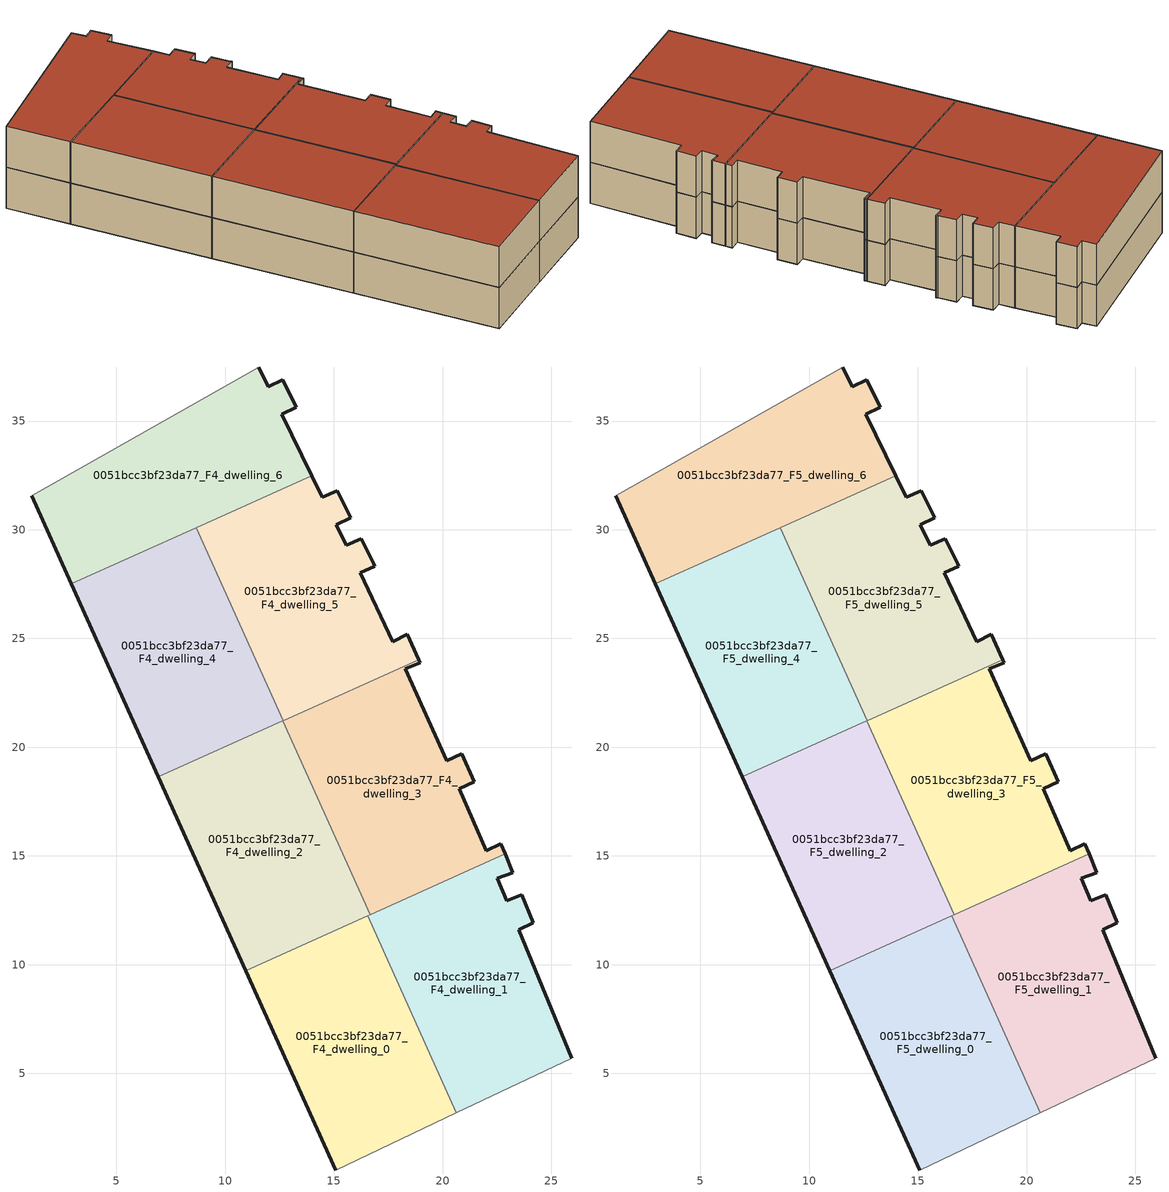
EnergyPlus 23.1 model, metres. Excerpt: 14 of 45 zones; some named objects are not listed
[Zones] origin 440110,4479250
0051bcc3bf23da77_F4_dwelling_0
 floor to 0051bcc3bf23da77_F3_dwelling_0 (EU_floor_Construction): 20.63,3.18 16.55,12.24 10.95,9.72 15.08,0.56 z12
 wall outside (EU_wall_Construction): 15.08,0.56 10.95,9.72 z12:15
 wall to 0051bcc3bf23da77_F4_dwelling_1 (EU_wall_Construction): 16.55,12.24 20.63,3.18 z12:15
 wall adiabatic (EU_wall_Construction): 20.63,3.18 15.08,0.56 z12:15
 wall to 0051bcc3bf23da77_F4_dwelling_2 (EU_wall_Construction): 10.95,9.72 16.55,12.24 z12:15
0051bcc3bf23da77_F4_dwelling_1
 floor to 0051bcc3bf23da77_F3_dwelling_1 (EU_floor_Construction): 25.94,5.7 23.5,11.61 24.18,11.92 23.64,13.22 22.96,12.94 22.52,13.99 23.23,14.22 22.87,15.09 16.55,12.24 20.63,3.18 z12
 wall outside (EU_wall_Construction): 22.87,15.09 23.23,14.22 22.52,13.99 22.96,12.94 23.64,13.22 24.18,11.92 23.5,11.61 25.94,5.7 z12:15
 wall adiabatic (EU_wall_Construction): 25.94,5.7 20.63,3.18 z12:15
 wall to 0051bcc3bf23da77_F4_dwelling_3 (EU_wall_Construction): 16.67,12.29 22.87,15.09 z12:15
 wall to 0051bcc3bf23da77_F4_dwelling_2 (EU_wall_Construction): 16.55,12.24 16.67,12.29 z12:15
0051bcc3bf23da77_F4_dwelling_2
 floor to 0051bcc3bf23da77_F3_dwelling_2 (EU_floor_Construction): 16.67,12.29 12.65,21.21 6.93,18.63 10.95,9.72 z12
 wall outside (EU_wall_Construction): 10.95,9.72 6.93,18.63 z12:15
 wall to 0051bcc3bf23da77_F4_dwelling_3 (EU_wall_Construction): 12.65,21.21 16.67,12.29 z12:15
 wall to 0051bcc3bf23da77_F4_dwelling_4 (EU_wall_Construction): 6.93,18.63 12.65,21.21 z12:15
0051bcc3bf23da77_F4_dwelling_3
 floor to 0051bcc3bf23da77_F3_dwelling_3 (EU_floor_Construction): 22.87,15.09 22.68,15.56 22.01,15.23 20.76,18.1 21.45,18.41 20.88,19.69 20.18,19.39 18.28,23.6 18.97,23.88 18.91,24.03 12.65,21.21 16.67,12.29 z12
 wall outside (EU_wall_Construction): 18.91,24.03 18.97,23.88 18.28,23.6 20.18,19.39 20.88,19.69 21.45,18.41 20.76,18.1 22.01,15.23 22.68,15.56 22.87,15.09 z12:15
 wall to 0051bcc3bf23da77_F4_dwelling_5 (EU_wall_Construction): 12.67,21.22 18.91,24.03 z12:15
 wall to 0051bcc3bf23da77_F4_dwelling_4 (EU_wall_Construction): 12.65,21.21 12.67,21.22 z12:15
0051bcc3bf23da77_F4_dwelling_4
 floor to 0051bcc3bf23da77_F3_dwelling_4 (EU_floor_Construction): 12.67,21.22 8.67,30.1 2.93,27.51 6.93,18.63 z12
 wall outside (EU_wall_Construction): 6.93,18.63 2.93,27.51 z12:15
 wall to 0051bcc3bf23da77_F4_dwelling_5 (EU_wall_Construction): 8.67,30.1 12.67,21.22 z12:15
 wall to 0051bcc3bf23da77_F4_dwelling_6 (EU_wall_Construction): 2.93,27.51 8.67,30.1 z12:15
0051bcc3bf23da77_F4_dwelling_5
 floor to 0051bcc3bf23da77_F3_dwelling_5 (EU_floor_Construction): 18.91,24.03 18.37,25.19 17.71,24.85 16.21,28.03 16.89,28.33 16.83,28.45 16.26,29.59 15.56,29.29 15.1,30.24 15.77,30.55 15.15,31.79 14.47,31.5 13.98,32.49 8.67,30.1 12.67,21.22 z12
 wall outside (EU_wall_Construction): 13.98,32.49 14.47,31.5 15.15,31.79 15.77,30.55 15.1,30.24 15.56,29.29 16.26,29.59 16.83,28.45 16.89,28.33 16.21,28.03 17.71,24.85 18.37,25.19 18.91,24.03 z12:15
 wall to 0051bcc3bf23da77_F4_dwelling_6 (EU_wall_Construction): 8.67,30.1 13.98,32.49 z12:15
0051bcc3bf23da77_F4_dwelling_6
 floor to 0051bcc3bf23da77_F3_dwelling_6 (EU_floor_Construction): 13.98,32.49 12.6,35.3 13.27,35.63 12.64,36.91 11.99,36.57 11.54,37.49 1.1,31.56 2.93,27.51 z12
 wall outside (EU_wall_Construction): 2.93,27.51 1.1,31.56 / 11.54,37.49 11.99,36.57 12.64,36.91 13.27,35.63 12.6,35.3 13.98,32.49 z12:15
 wall adiabatic (EU_wall_Construction): 1.1,31.56 11.54,37.49 z12:15
0051bcc3bf23da77_F5_dwelling_0
 floor to 0051bcc3bf23da77_F4_dwelling_0 (EU_floor_Construction): 20.63,3.18 16.55,12.24 10.95,9.72 15.08,0.56 z15
 wall outside (EU_wall_Construction): 15.08,0.56 10.95,9.72 z15:18
 wall to 0051bcc3bf23da77_F5_dwelling_1 (EU_wall_Construction): 16.55,12.24 20.63,3.18 z15:18
 wall adiabatic (EU_wall_Construction): 20.63,3.18 15.08,0.56 z15:18
 wall to 0051bcc3bf23da77_F5_dwelling_2 (EU_wall_Construction): 10.95,9.72 16.55,12.24 z15:18
 roof outside (EU_roof_Construction): 16.55,12.24 20.63,3.18 15.08,0.56 10.95,9.72 z18
0051bcc3bf23da77_F5_dwelling_1
 floor to 0051bcc3bf23da77_F4_dwelling_1 (EU_floor_Construction): 25.94,5.7 23.5,11.61 24.18,11.92 23.64,13.22 22.96,12.94 22.52,13.99 23.23,14.22 22.87,15.09 16.55,12.24 20.63,3.18 z15
 wall outside (EU_wall_Construction): 22.87,15.09 23.23,14.22 22.52,13.99 22.96,12.94 23.64,13.22 24.18,11.92 23.5,11.61 25.94,5.7 z15:18
 wall adiabatic (EU_wall_Construction): 25.94,5.7 20.63,3.18 z15:18
 wall to 0051bcc3bf23da77_F5_dwelling_3 (EU_wall_Construction): 16.67,12.29 22.87,15.09 z15:18
 wall to 0051bcc3bf23da77_F5_dwelling_2 (EU_wall_Construction): 16.55,12.24 16.67,12.29 z15:18
 roof outside (EU_roof_Construction): 23.23,14.22 22.52,13.99 22.96,12.94 23.64,13.22 24.18,11.92 23.5,11.61 25.94,5.7 20.63,3.18 16.55,12.24 22.87,15.09 z18
0051bcc3bf23da77_F5_dwelling_2
 floor to 0051bcc3bf23da77_F4_dwelling_2 (EU_floor_Construction): 16.67,12.29 12.65,21.21 6.93,18.63 10.95,9.72 z15
 wall outside (EU_wall_Construction): 10.95,9.72 6.93,18.63 z15:18
 wall to 0051bcc3bf23da77_F5_dwelling_3 (EU_wall_Construction): 12.65,21.21 16.67,12.29 z15:18
 wall to 0051bcc3bf23da77_F5_dwelling_4 (EU_wall_Construction): 6.93,18.63 12.65,21.21 z15:18
 roof outside (EU_roof_Construction): 12.65,21.21 16.67,12.29 10.95,9.72 6.93,18.63 z18
0051bcc3bf23da77_F5_dwelling_3
 floor to 0051bcc3bf23da77_F4_dwelling_3 (EU_floor_Construction): 22.87,15.09 22.68,15.56 22.01,15.23 20.76,18.1 21.45,18.41 20.88,19.69 20.18,19.39 18.28,23.6 18.97,23.88 18.91,24.03 12.65,21.21 16.67,12.29 z15
 wall outside (EU_wall_Construction): 18.91,24.03 18.97,23.88 18.28,23.6 20.18,19.39 20.88,19.69 21.45,18.41 20.76,18.1 22.01,15.23 22.68,15.56 22.87,15.09 z15:18
 wall to 0051bcc3bf23da77_F5_dwelling_5 (EU_wall_Construction): 12.67,21.22 18.91,24.03 z15:18
 wall to 0051bcc3bf23da77_F5_dwelling_4 (EU_wall_Construction): 12.65,21.21 12.67,21.22 z15:18
 roof outside (EU_roof_Construction): 18.97,23.88 18.28,23.6 20.18,19.39 20.88,19.69 21.45,18.41 20.76,18.1 22.01,15.23 22.68,15.56 22.87,15.09 16.67,12.29 12.65,21.21 18.91,24.03 z18
0051bcc3bf23da77_F5_dwelling_4
 floor to 0051bcc3bf23da77_F4_dwelling_4 (EU_floor_Construction): 12.67,21.22 8.67,30.1 2.93,27.51 6.93,18.63 z15
 wall outside (EU_wall_Construction): 6.93,18.63 2.93,27.51 z15:18
 wall to 0051bcc3bf23da77_F5_dwelling_5 (EU_wall_Construction): 8.67,30.1 12.67,21.22 z15:18
 wall to 0051bcc3bf23da77_F5_dwelling_6 (EU_wall_Construction): 2.93,27.51 8.67,30.1 z15:18
 roof outside (EU_roof_Construction): 8.67,30.1 12.67,21.22 6.93,18.63 2.93,27.51 z18
0051bcc3bf23da77_F5_dwelling_5
 floor to 0051bcc3bf23da77_F4_dwelling_5 (EU_floor_Construction): 18.91,24.03 18.37,25.19 17.71,24.85 16.21,28.03 16.89,28.33 16.83,28.45 16.26,29.59 15.56,29.29 15.1,30.24 15.77,30.55 15.15,31.79 14.47,31.5 13.98,32.49 8.67,30.1 12.67,21.22 z15
 wall outside (EU_wall_Construction): 13.98,32.49 14.47,31.5 15.15,31.79 15.77,30.55 15.1,30.24 15.56,29.29 16.26,29.59 16.83,28.45 16.89,28.33 16.21,28.03 17.71,24.85 18.37,25.19 18.91,24.03 z15:18
 wall to 0051bcc3bf23da77_F5_dwelling_6 (EU_wall_Construction): 8.67,30.1 13.98,32.49 z15:18
 roof outside (EU_roof_Construction): 15.77,30.55 15.1,30.24 15.56,29.29 16.26,29.59 16.83,28.45 16.89,28.33 16.21,28.03 17.71,24.85 18.37,25.19 18.91,24.03 12.67,21.22 8.67,30.1 13.98,32.49 14.47,31.5 15.15,31.79 z18
0051bcc3bf23da77_F5_dwelling_6
 floor to 0051bcc3bf23da77_F4_dwelling_6 (EU_floor_Construction): 13.98,32.49 12.6,35.3 13.27,35.63 12.64,36.91 11.99,36.57 11.54,37.49 1.1,31.56 2.93,27.51 z15
 wall outside (EU_wall_Construction): 2.93,27.51 1.1,31.56 / 11.54,37.49 11.99,36.57 12.64,36.91 13.27,35.63 12.6,35.3 13.98,32.49 z15:18
 wall adiabatic (EU_wall_Construction): 1.1,31.56 11.54,37.49 z15:18
 roof outside (EU_roof_Construction): 12.64,36.91 13.27,35.63 12.6,35.3 13.98,32.49 2.93,27.51 1.1,31.56 11.54,37.49 11.99,36.57 z18
[Building]
EU S2 Campaign: North Axis=0; Terrain=City; Solar Distribution=FullExterior
[Site:Location]
Madrid: Latitude=40.5; Longitude=-3.5; Time Zone=1; Elevation=609
[SizingPeriod:WeatherFileDays]
AnnualSizingPeriod: Begin Month=1; Begin Day of Month=1; End Month=12; End Day of Month=31; Day of Week for Start Day=Monday; Use Weather File Daylight Saving Period=No; Use Weather File Rain and Snow Indicators=No
[MATERIAL]
EU_InternalMass_Material: Roughness=MediumRough; Thickness=0.1; Conductivity=1; Density=1800; Specific Heat=900; Thermal Absorptance=0.9; Solar Absorptance=0.7; Visible Absorptance=0.7
[MATERIAL:NOMASS] Roughness=MediumRough; Thermal Absorptance=0.9; Solar Absorptance=0.7; Visible Absorptance=0.7
Name | Thermal Resistance
EU_wall_NoMass | 1.60022
EU_roof_NoMass | 1.57597
EU_floor_NoMass | 0.470652
[CONSTRUCTION]
EU_wall_Construction: EU_wall_NoMass
EU_roof_Construction: EU_roof_NoMass
EU_floor_Construction: EU_floor_NoMass
EU_InternalMass_Construction: EU_InternalMass_Material
[ZONE] Type=1; Multiplier=1; Ceiling Height=autocalculate; Floor Area=autocalculate; Part of Total Floor Area=Yes
Name | Volume
0051bcc3bf23da77_F4_dwelling_0; 0051bcc3bf23da77_F5_dwelling_0 | 183.917
0051bcc3bf23da77_F4_dwelling_1; 0051bcc3bf23da77_F5_dwelling_1 | 183.913
0051bcc3bf23da77_F4_dwelling_2; 0051bcc3bf23da77_F5_dwelling_2 | 183.91
0051bcc3bf23da77_F4_dwelling_3; 0051bcc3bf23da77_F5_dwelling_3 | 183.918
0051bcc3bf23da77_F4_dwelling_4; 0051bcc3bf23da77_F5_dwelling_4 | 183.932
0051bcc3bf23da77_F4_dwelling_5; 0051bcc3bf23da77_F5_dwelling_5 | 183.914
0051bcc3bf23da77_F4_dwelling_6; 0051bcc3bf23da77_F5_dwelling_6 | 183.919
[INTERNALMASS] Construction=EU_InternalMass_Construction
Name | Zone or ZoneList | Surface Area
0051bcc3bf23da77_F4_dwelling_0_EU_InternalMass | 0051bcc3bf23da77_F4_dwelling_0 | 61.3063
0051bcc3bf23da77_F4_dwelling_1_EU_InternalMass | 0051bcc3bf23da77_F4_dwelling_1 | 61.3064
0051bcc3bf23da77_F4_dwelling_2_EU_InternalMass | 0051bcc3bf23da77_F4_dwelling_2 | 61.3033
0051bcc3bf23da77_F4_dwelling_3_EU_InternalMass | 0051bcc3bf23da77_F4_dwelling_3 | 61.3061
0051bcc3bf23da77_F4_dwelling_4_EU_InternalMass | 0051bcc3bf23da77_F4_dwelling_4 | 61.3096
0051bcc3bf23da77_F4_dwelling_5_EU_InternalMass | 0051bcc3bf23da77_F4_dwelling_5 | 61.3052
0051bcc3bf23da77_F4_dwelling_6_EU_InternalMass | 0051bcc3bf23da77_F4_dwelling_6 | 61.3066
0051bcc3bf23da77_F5_dwelling_0_EU_InternalMass | 0051bcc3bf23da77_F5_dwelling_0 | 61.3063
0051bcc3bf23da77_F5_dwelling_1_EU_InternalMass | 0051bcc3bf23da77_F5_dwelling_1 | 61.3064
0051bcc3bf23da77_F5_dwelling_2_EU_InternalMass | 0051bcc3bf23da77_F5_dwelling_2 | 61.3033
0051bcc3bf23da77_F5_dwelling_3_EU_InternalMass | 0051bcc3bf23da77_F5_dwelling_3 | 61.3061
0051bcc3bf23da77_F5_dwelling_4_EU_InternalMass | 0051bcc3bf23da77_F5_dwelling_4 | 61.3096
0051bcc3bf23da77_F5_dwelling_5_EU_InternalMass | 0051bcc3bf23da77_F5_dwelling_5 | 61.3052
0051bcc3bf23da77_F5_dwelling_6_EU_InternalMass | 0051bcc3bf23da77_F5_dwelling_6 | 61.3066
[OTHEREQUIPMENT] Fuel Type=Electricity; Design Level Calculation Method=Watts/Area; Power per Zone Floor Area=1; Fraction Latent=0; Fraction Radiant=0; Fraction Lost=0; Carbon Dioxide Generation Rate=0; EndUse Subcategory=EU_Step8_InternalGains
Name | Zone or ZoneList or Space or SpaceList | Schedule
EU_Step8_InternalGain_0051bcc3bf23da77_F4_dwelling_0_f000 | 0051bcc3bf23da77_F4_dwelling_0 | EU_Step8_GainSchedule_0051bcc3bf23da77_F4_dwelling_0_f000
EU_Step8_InternalGain_0051bcc3bf23da77_F4_dwelling_1_f000 | 0051bcc3bf23da77_F4_dwelling_1 | EU_Step8_GainSchedule_0051bcc3bf23da77_F4_dwelling_1_f000
EU_Step8_InternalGain_0051bcc3bf23da77_F4_dwelling_2_f000 | 0051bcc3bf23da77_F4_dwelling_2 | EU_Step8_GainSchedule_0051bcc3bf23da77_F4_dwelling_2_f000
EU_Step8_InternalGain_0051bcc3bf23da77_F4_dwelling_3_f000 | 0051bcc3bf23da77_F4_dwelling_3 | EU_Step8_GainSchedule_0051bcc3bf23da77_F4_dwelling_3_f000
EU_Step8_InternalGain_0051bcc3bf23da77_F4_dwelling_4_f000 | 0051bcc3bf23da77_F4_dwelling_4 | EU_Step8_GainSchedule_0051bcc3bf23da77_F4_dwelling_4_f000
EU_Step8_InternalGain_0051bcc3bf23da77_F4_dwelling_5_f000 | 0051bcc3bf23da77_F4_dwelling_5 | EU_Step8_GainSchedule_0051bcc3bf23da77_F4_dwelling_5_f000
EU_Step8_InternalGain_0051bcc3bf23da77_F4_dwelling_6_f000 | 0051bcc3bf23da77_F4_dwelling_6 | EU_Step8_GainSchedule_0051bcc3bf23da77_F4_dwelling_6_f000
EU_Step8_InternalGain_0051bcc3bf23da77_F5_dwelling_0_f000 | 0051bcc3bf23da77_F5_dwelling_0 | EU_Step8_GainSchedule_0051bcc3bf23da77_F5_dwelling_0_f000
EU_Step8_InternalGain_0051bcc3bf23da77_F5_dwelling_1_f000 | 0051bcc3bf23da77_F5_dwelling_1 | EU_Step8_GainSchedule_0051bcc3bf23da77_F5_dwelling_1_f000
EU_Step8_InternalGain_0051bcc3bf23da77_F5_dwelling_2_f000 | 0051bcc3bf23da77_F5_dwelling_2 | EU_Step8_GainSchedule_0051bcc3bf23da77_F5_dwelling_2_f000
EU_Step8_InternalGain_0051bcc3bf23da77_F5_dwelling_3_f000 | 0051bcc3bf23da77_F5_dwelling_3 | EU_Step8_GainSchedule_0051bcc3bf23da77_F5_dwelling_3_f000
EU_Step8_InternalGain_0051bcc3bf23da77_F5_dwelling_4_f000 | 0051bcc3bf23da77_F5_dwelling_4 | EU_Step8_GainSchedule_0051bcc3bf23da77_F5_dwelling_4_f000
EU_Step8_InternalGain_0051bcc3bf23da77_F5_dwelling_5_f000 | 0051bcc3bf23da77_F5_dwelling_5 | EU_Step8_GainSchedule_0051bcc3bf23da77_F5_dwelling_5_f000
EU_Step8_InternalGain_0051bcc3bf23da77_F5_dwelling_6_f000 | 0051bcc3bf23da77_F5_dwelling_6 | EU_Step8_GainSchedule_0051bcc3bf23da77_F5_dwelling_6_f000
[ZONEVENTILATION:DESIGNFLOWRATE] Schedule=EU_AlwaysOn; Design Flow Rate Calculation Method=AirChanges/Hour; Air Changes per Hour=0.480704; Ventilation Type=Natural; Fan Pressure Rise=0; Fan Total Efficiency=1; Constant Term Coefficient=1; Temperature Term Coefficient=0; Velocity Term Coefficient=0; Velocity Squared Term Coefficient=0; Minimum Indoor Temperature=-100; Maximum Indoor Temperature=100; Delta Temperature=-100; Minimum Outdoor Temperature=-100; Maximum Outdoor Temperature=100; Maximum Wind Speed=40
Name | Zone or ZoneList or Space or SpaceList
EU_ConstantAir_0051bcc3bf23da77_F4_dwelling_0 | 0051bcc3bf23da77_F4_dwelling_0
EU_ConstantAir_0051bcc3bf23da77_F4_dwelling_1 | 0051bcc3bf23da77_F4_dwelling_1
EU_ConstantAir_0051bcc3bf23da77_F4_dwelling_2 | 0051bcc3bf23da77_F4_dwelling_2
EU_ConstantAir_0051bcc3bf23da77_F4_dwelling_3 | 0051bcc3bf23da77_F4_dwelling_3
EU_ConstantAir_0051bcc3bf23da77_F4_dwelling_4 | 0051bcc3bf23da77_F4_dwelling_4
EU_ConstantAir_0051bcc3bf23da77_F4_dwelling_5 | 0051bcc3bf23da77_F4_dwelling_5
EU_ConstantAir_0051bcc3bf23da77_F4_dwelling_6 | 0051bcc3bf23da77_F4_dwelling_6
EU_ConstantAir_0051bcc3bf23da77_F5_dwelling_0 | 0051bcc3bf23da77_F5_dwelling_0
EU_ConstantAir_0051bcc3bf23da77_F5_dwelling_1 | 0051bcc3bf23da77_F5_dwelling_1
EU_ConstantAir_0051bcc3bf23da77_F5_dwelling_2 | 0051bcc3bf23da77_F5_dwelling_2
EU_ConstantAir_0051bcc3bf23da77_F5_dwelling_3 | 0051bcc3bf23da77_F5_dwelling_3
EU_ConstantAir_0051bcc3bf23da77_F5_dwelling_4 | 0051bcc3bf23da77_F5_dwelling_4
EU_ConstantAir_0051bcc3bf23da77_F5_dwelling_5 | 0051bcc3bf23da77_F5_dwelling_5
EU_ConstantAir_0051bcc3bf23da77_F5_dwelling_6 | 0051bcc3bf23da77_F5_dwelling_6
[HVACTEMPLATE:THERMOSTAT] Constant Heating Setpoint=20; Constant Cooling Setpoint=50
EU_HeatOnly_0051bcc3bf23da77_F5_dwelling_1; EU_HeatOnly_0051bcc3bf23da77_F5_dwelling_2; EU_HeatOnly_0051bcc3bf23da77_F5_dwelling_3; EU_HeatOnly_0051bcc3bf23da77_F5_dwelling_4; EU_HeatOnly_0051bcc3bf23da77_F5_dwelling_5; EU_HeatOnly_0051bcc3bf23da77_F5_dwelling_6
[HVACTEMPLATE:ZONE:IDEALLOADSAIRSYSTEM] System Availability Schedule=EU_AlwaysOn; Maximum Heating Supply Air Temperature=50; Minimum Cooling Supply Air Temperature=13; Maximum Heating Supply Air Humidity Ratio=0.0156; Minimum Cooling Supply Air Humidity Ratio=0.0077; Heating Limit=NoLimit; Cooling Limit=NoLimit; Heating Availability Schedule=EU_AlwaysOn; Cooling Availability Schedule=EU_CoolingOff; Dehumidification Control Type=ConstantSensibleHeatRatio; Cooling Sensible Heat Ratio=0.7; Dehumidification Setpoint=60; Humidification Control Type=None; Humidification Setpoint=30; Outdoor Air Method=None; Outdoor Air Flow Rate per Person=0.00944; Outdoor Air Flow Rate per Zone Floor Area=0; Outdoor Air Flow Rate per Zone=0; Demand Controlled Ventilation Type=None; Outdoor Air Economizer Type=NoEconomizer; Heat Recovery Type=None; Sensible Heat Recovery Effectiveness=0.7; Latent Heat Recovery Effectiveness=0.65
Name | Template Thermostat
0051bcc3bf23da77_F4_dwelling_0 | EU_HeatOnly_0051bcc3bf23da77_F4_dwelling_0
0051bcc3bf23da77_F4_dwelling_1 | EU_HeatOnly_0051bcc3bf23da77_F4_dwelling_1
0051bcc3bf23da77_F4_dwelling_2 | EU_HeatOnly_0051bcc3bf23da77_F4_dwelling_2
0051bcc3bf23da77_F4_dwelling_3 | EU_HeatOnly_0051bcc3bf23da77_F4_dwelling_3
0051bcc3bf23da77_F4_dwelling_4 | EU_HeatOnly_0051bcc3bf23da77_F4_dwelling_4
0051bcc3bf23da77_F4_dwelling_5 | EU_HeatOnly_0051bcc3bf23da77_F4_dwelling_5
0051bcc3bf23da77_F4_dwelling_6 | EU_HeatOnly_0051bcc3bf23da77_F4_dwelling_6
0051bcc3bf23da77_F5_dwelling_0 | EU_HeatOnly_0051bcc3bf23da77_F5_dwelling_0
0051bcc3bf23da77_F5_dwelling_1 | EU_HeatOnly_0051bcc3bf23da77_F5_dwelling_1
0051bcc3bf23da77_F5_dwelling_2 | EU_HeatOnly_0051bcc3bf23da77_F5_dwelling_2
0051bcc3bf23da77_F5_dwelling_3 | EU_HeatOnly_0051bcc3bf23da77_F5_dwelling_3
0051bcc3bf23da77_F5_dwelling_4 | EU_HeatOnly_0051bcc3bf23da77_F5_dwelling_4
0051bcc3bf23da77_F5_dwelling_5 | EU_HeatOnly_0051bcc3bf23da77_F5_dwelling_5
0051bcc3bf23da77_F5_dwelling_6 | EU_HeatOnly_0051bcc3bf23da77_F5_dwelling_6
[SIZING:ZONE] Zone Cooling Design Supply Air Temperature Input Method=SupplyAirTemperature; Zone Cooling Design Supply Air Temperature=13; Zone Heating Design Supply Air Temperature Input Method=SupplyAirTemperature; Zone Heating Design Supply Air Temperature=50; Zone Cooling Design Supply Air Humidity Ratio=0.008; Zone Heating Design Supply Air Humidity Ratio=0.008; Cooling Design Air Flow Method=DesignDay; Cooling Design Air Flow Rate=0; Cooling Minimum Air Flow per Zone Floor Area=0.000762; Cooling Minimum Air Flow=0; Cooling Minimum Air Flow Fraction=0.2; Heating Design Air Flow Method=DesignDay; Heating Design Air Flow Rate=0; Heating Maximum Air Flow per Zone Floor Area=0.002032; Heating Maximum Air Flow=0.141576; Heating Maximum Air Flow Fraction=0.3; Account for Dedicated Outdoor Air System=No; Dedicated Outdoor Air System Control Strategy=NeutralSupplyAir; Dedicated Outdoor Air Low Setpoint Temperature for Design=autosize; Dedicated Outdoor Air High Setpoint Temperature for Design=autosize; Zone Load Sizing Method=Sensible Load Only No Latent Load; Zone Latent Cooling Design Supply Air Humidity Ratio Input Method=HumidityRatioDifference; Zone Cooling Design Supply Air Humidity Ratio Difference=0.005; Zone Latent Heating Design Supply Air Humidity Ratio Input Method=HumidityRatioDifference; Zone Humidification Design Supply Air Humidity Ratio Difference=0.005
0051bcc3bf23da77_F4_dwelling_0; 0051bcc3bf23da77_F4_dwelling_1; 0051bcc3bf23da77_F4_dwelling_2; 0051bcc3bf23da77_F4_dwelling_3; 0051bcc3bf23da77_F4_dwelling_4; 0051bcc3bf23da77_F4_dwelling_5; 0051bcc3bf23da77_F4_dwelling_6; 0051bcc3bf23da77_F5_dwelling_0; 0051bcc3bf23da77_F5_dwelling_1; 0051bcc3bf23da77_F5_dwelling_2; 0051bcc3bf23da77_F5_dwelling_3; 0051bcc3bf23da77_F5_dwelling_4; 0051bcc3bf23da77_F5_dwelling_5; 0051bcc3bf23da77_F5_dwelling_6
[SCHEDULE:CONSTANT]
Name | Hourly Value
EU_AlwaysOn | 1
EU_CoolingOff | 0
[SCHEDULE:FILE] Column Number=1; Rows to Skip at Top=0; Number of Hours of Data=8760; Column Separator=Comma; Interpolate to Timestep=No; Minutes per Item=60; Adjust Schedule for Daylight Savings=Yes
Name | File
EU_Step8_GainSchedule_0051bcc3bf23da77_F4_dwelling_0_f000 | ../../schedules/0051bcc3bf23da77/0051bcc3bf23da77_F4_dwelling_0_f000_gain.csv
EU_Step8_GainSchedule_0051bcc3bf23da77_F4_dwelling_1_f000 | ../../schedules/0051bcc3bf23da77/0051bcc3bf23da77_F4_dwelling_1_f000_gain.csv
EU_Step8_GainSchedule_0051bcc3bf23da77_F4_dwelling_2_f000 | ../../schedules/0051bcc3bf23da77/0051bcc3bf23da77_F4_dwelling_2_f000_gain.csv
EU_Step8_GainSchedule_0051bcc3bf23da77_F4_dwelling_3_f000 | ../../schedules/0051bcc3bf23da77/0051bcc3bf23da77_F4_dwelling_3_f000_gain.csv
EU_Step8_GainSchedule_0051bcc3bf23da77_F4_dwelling_4_f000 | ../../schedules/0051bcc3bf23da77/0051bcc3bf23da77_F4_dwelling_4_f000_gain.csv
EU_Step8_GainSchedule_0051bcc3bf23da77_F4_dwelling_5_f000 | ../../schedules/0051bcc3bf23da77/0051bcc3bf23da77_F4_dwelling_5_f000_gain.csv
EU_Step8_GainSchedule_0051bcc3bf23da77_F4_dwelling_6_f000 | ../../schedules/0051bcc3bf23da77/0051bcc3bf23da77_F4_dwelling_6_f000_gain.csv
EU_Step8_GainSchedule_0051bcc3bf23da77_F5_dwelling_0_f000 | ../../schedules/0051bcc3bf23da77/0051bcc3bf23da77_F5_dwelling_0_f000_gain.csv
EU_Step8_GainSchedule_0051bcc3bf23da77_F5_dwelling_1_f000 | ../../schedules/0051bcc3bf23da77/0051bcc3bf23da77_F5_dwelling_1_f000_gain.csv
EU_Step8_GainSchedule_0051bcc3bf23da77_F5_dwelling_2_f000 | ../../schedules/0051bcc3bf23da77/0051bcc3bf23da77_F5_dwelling_2_f000_gain.csv
EU_Step8_GainSchedule_0051bcc3bf23da77_F5_dwelling_3_f000 | ../../schedules/0051bcc3bf23da77/0051bcc3bf23da77_F5_dwelling_3_f000_gain.csv
EU_Step8_GainSchedule_0051bcc3bf23da77_F5_dwelling_4_f000 | ../../schedules/0051bcc3bf23da77/0051bcc3bf23da77_F5_dwelling_4_f000_gain.csv
EU_Step8_GainSchedule_0051bcc3bf23da77_F5_dwelling_5_f000 | ../../schedules/0051bcc3bf23da77/0051bcc3bf23da77_F5_dwelling_5_f000_gain.csv
EU_Step8_GainSchedule_0051bcc3bf23da77_F5_dwelling_6_f000 | ../../schedules/0051bcc3bf23da77/0051bcc3bf23da77_F5_dwelling_6_f000_gain.csv
